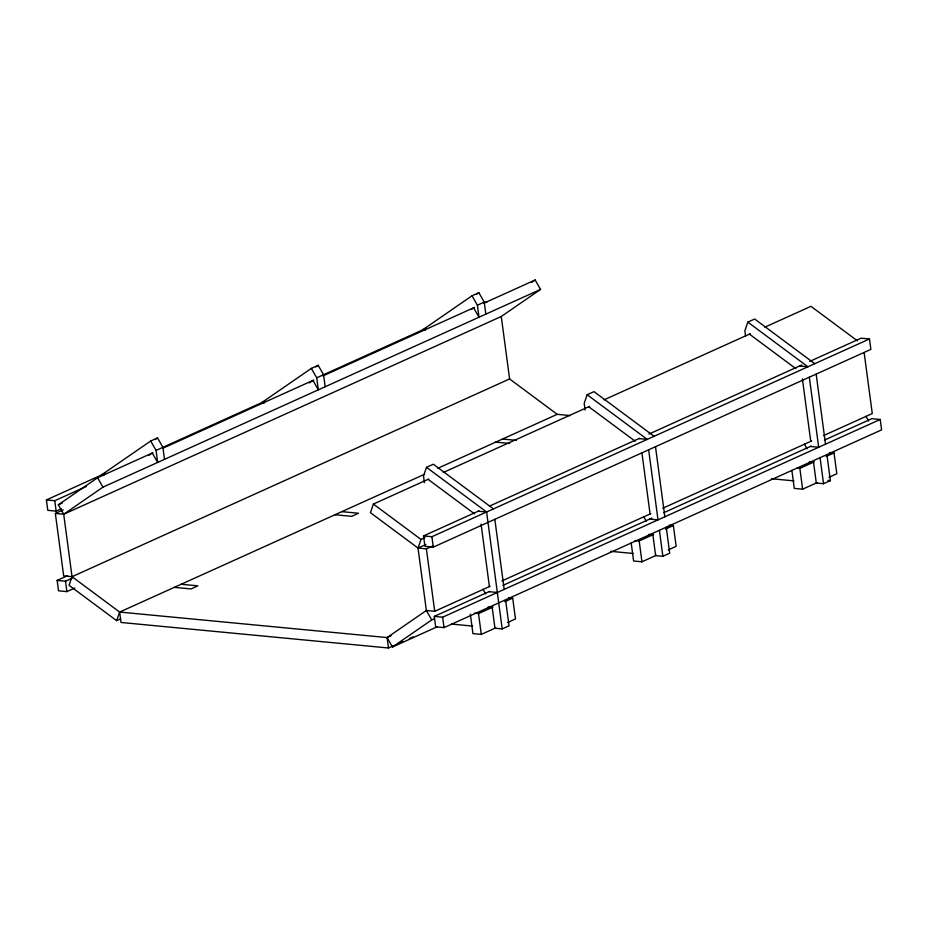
<?xml version="1.0" encoding="UTF-8"?>
<svg xmlns="http://www.w3.org/2000/svg" width="928" height="928" viewBox="0 0 928 928"><rect width="100%" height="100%" fill="white"/><g stroke="black" fill="none" stroke-linecap="round" stroke-linejoin="round"><path stroke-width="1.39" d="M152.946 452.725L97.591 477.734L58.325 504.82L63.707 514.24L72.036 576.694L69.066 585.301L116.661 620.681L120.617 618.895M116.661 620.681L119.642 612.062L424.664 474.22M428.759 479.045L373.404 504.066L370.423 512.674L418.018 548.054L426.381 548.842L432.97 545.873M493.441 508.904L433.33 464.232L426.497 467.329L423.516 475.948L424.409 482.618M434.374 618.721L431.74 619.916L426.358 610.508L418.018 548.054L420.999 539.435L424.954 537.648M654.112 436.299L594.001 391.628L587.157 394.725L584.188 403.332L585.081 410.014M814.772 363.695L754.673 319.023L747.829 322.12L744.859 330.728L745.567 336.075M164.5 459.348L162.899 447.331L157.516 437.912L150.684 441.009L101.094 475.206L103.878 475.472M155.162 439.547L157.516 437.912M570.14 415.558L557.206 414.329L509.6 378.949L72.036 576.694L63.684 575.894L55.344 513.439L63.707 514.24L102.973 487.154L540.537 289.42L535.154 280.001L483.755 303.236M148.712 455.486L152.285 453.026L157.667 462.434L156.066 450.416L150.684 441.009M325.171 386.744L323.57 374.726L318.188 365.307L311.344 368.393L261.766 402.601L264.55 402.868M315.822 366.931L318.188 365.307M309.384 382.881L312.956 380.422L318.339 389.83L316.726 377.812L311.344 368.393M485.843 314.14L484.23 302.11L478.86 292.703L472.016 295.788L422.437 329.997L425.221 330.264M476.493 294.327L478.86 292.703M471.238 309.453L473.616 307.806L478.999 317.225L477.398 305.208L472.016 295.788M531.582 282.472L535.154 280.001M63.707 514.24L501.271 316.494L540.537 289.42M72.036 576.694L119.642 612.062L387.092 637.582L426.358 610.508L434.71 611.297L490.065 586.287M391.048 635.796L387.092 637.582L392.474 647.002L431.74 619.916M61.422 508.741L56.144 511.131L47.792 510.33L46.4 499.925L105.653 473.141M156.066 450.416L265.188 401.058M316.726 377.812L425.871 328.442M477.398 305.208L484.23 302.11M163.49 447.957L313.734 380.062M322.956 375.898L474.521 307.4M46.4 499.925L54.764 500.726L86.385 486.423M58.325 504.82L62.28 503.034M55.344 513.439L63.255 509.866M74.797 588.039L66.886 591.612L58.522 590.811L57.142 580.406L67.558 575.696M57.142 580.406L65.494 581.206L72.082 578.225M437.819 468.28L557.206 414.329M443.259 472.491L589.547 406.383M604.047 399.84L750.346 333.72M764.834 327.178L810.968 306.333L857.402 340.831M809.715 361.41L861.114 338.186L869.478 338.975L870.858 349.392L433.295 547.126L424.943 546.325L423.551 535.92L478.906 510.899M489.45 506.143L639.694 438.236M648.927 434.072L801.862 364.959M423.551 535.92L431.903 536.709L869.478 338.975M418.018 548.054L425.929 544.481M501.932 580.928L650.864 513.625M662.72 508.266L811.652 440.962M823.519 435.603L872.274 413.563L864.13 352.536M824.412 440.104L871.856 418.667L880.208 419.468L881.6 429.873L444.036 627.606L435.673 626.806L434.292 616.401L489.648 591.38M502.825 585.429L651.932 518.044M663.613 512.766L811.223 446.066M434.292 616.401L442.644 617.201L880.208 419.468M119.642 612.062L121.023 622.468L388.484 647.999L393.692 645.644M397.602 643.881L402.81 641.526M409.318 638.58L413.227 636.817M392.474 647.002L437.285 626.748M474.336 613.188L478.512 613.582L492.977 607.051M504.809 601.704L512.697 598.131L515.481 618.953L507.581 622.514M635.007 540.583L639.183 540.978L653.648 534.435M665.48 529.088L673.368 525.526L676.141 546.348L668.253 549.91M797.059 468.106L799.855 468.373L814.308 461.831M826.14 456.483L834.04 452.922L836.812 473.744L828.924 477.305M470.345 614.174L472.932 633.604L481.296 634.404L495.749 627.862M631.191 542.95L633.604 560.999L641.956 561.8L656.421 555.257M791.862 470.345L794.275 488.395L802.627 489.184L817.092 482.653M488.012 607.005L492.188 607.399L494.96 628.221L502.199 628.917L509.043 625.82L505.563 599.801M648.672 534.4L652.86 534.795L655.632 555.617L662.87 556.301L669.703 553.216L666.234 527.197M809.344 461.796L813.52 462.19L816.304 483.012L823.542 483.697L830.374 480.611L826.906 454.592M483.964 302.192L486.748 302.458M799.576 365.992L807.94 366.78L747.829 322.12M810.318 446.472L818.682 447.273L809.332 377.197M829.852 452.528L834.04 452.922M638.916 438.596L647.268 439.396L587.157 394.725M502.5 439.048L516.432 440.371M495.668 442.134L509.6 443.456M827.962 480.379L830.374 480.611M771.516 478.732L793.939 480.878M649.658 519.077L658.01 519.877L648.66 449.802M669.192 525.132L673.368 525.526M478.245 511.2L486.608 512.001L502.199 628.917M341.84 511.653L358.556 513.242L351.712 516.339L334.996 514.738M610.856 551.336L633.267 553.482M488.986 591.681L497.338 592.482M508.521 597.736L512.697 598.131M181.169 584.257L197.884 585.846L191.052 588.944L174.336 587.343M451.588 624.08L472.596 626.087M749.43 334.138L795.864 368.648M588.77 406.742L635.204 441.252M426.497 467.329L486.608 512.001M428.098 479.347L474.533 513.857M373.404 504.066L420.999 539.435M865.94 416.301L868.631 421.01M804.39 444.071L807.047 448.723M643.719 516.676L646.375 521.339M483.047 589.28L485.715 593.943M97.591 477.734L102.973 487.154M816.164 374.1L825.514 444.176M820.062 457.678L823.542 483.697M802.418 378.914L810.747 441.368M799.855 468.373L802.627 489.184M655.493 446.716L664.842 516.78M659.402 530.282L662.87 556.301M641.932 452.945L650.076 513.984M639.183 540.978L641.956 561.8M501.271 316.494L509.6 378.949M494.833 519.32L504.182 589.396M481.075 524.134L489.404 586.589M478.512 613.582L481.296 634.404M431.903 536.709L433.295 547.126M442.644 617.201L444.036 627.606M426.381 548.842L434.71 611.297M387.092 637.582L388.484 647.999M54.764 500.726L56.144 511.131M65.494 581.206L66.886 591.612"/></g></svg>
